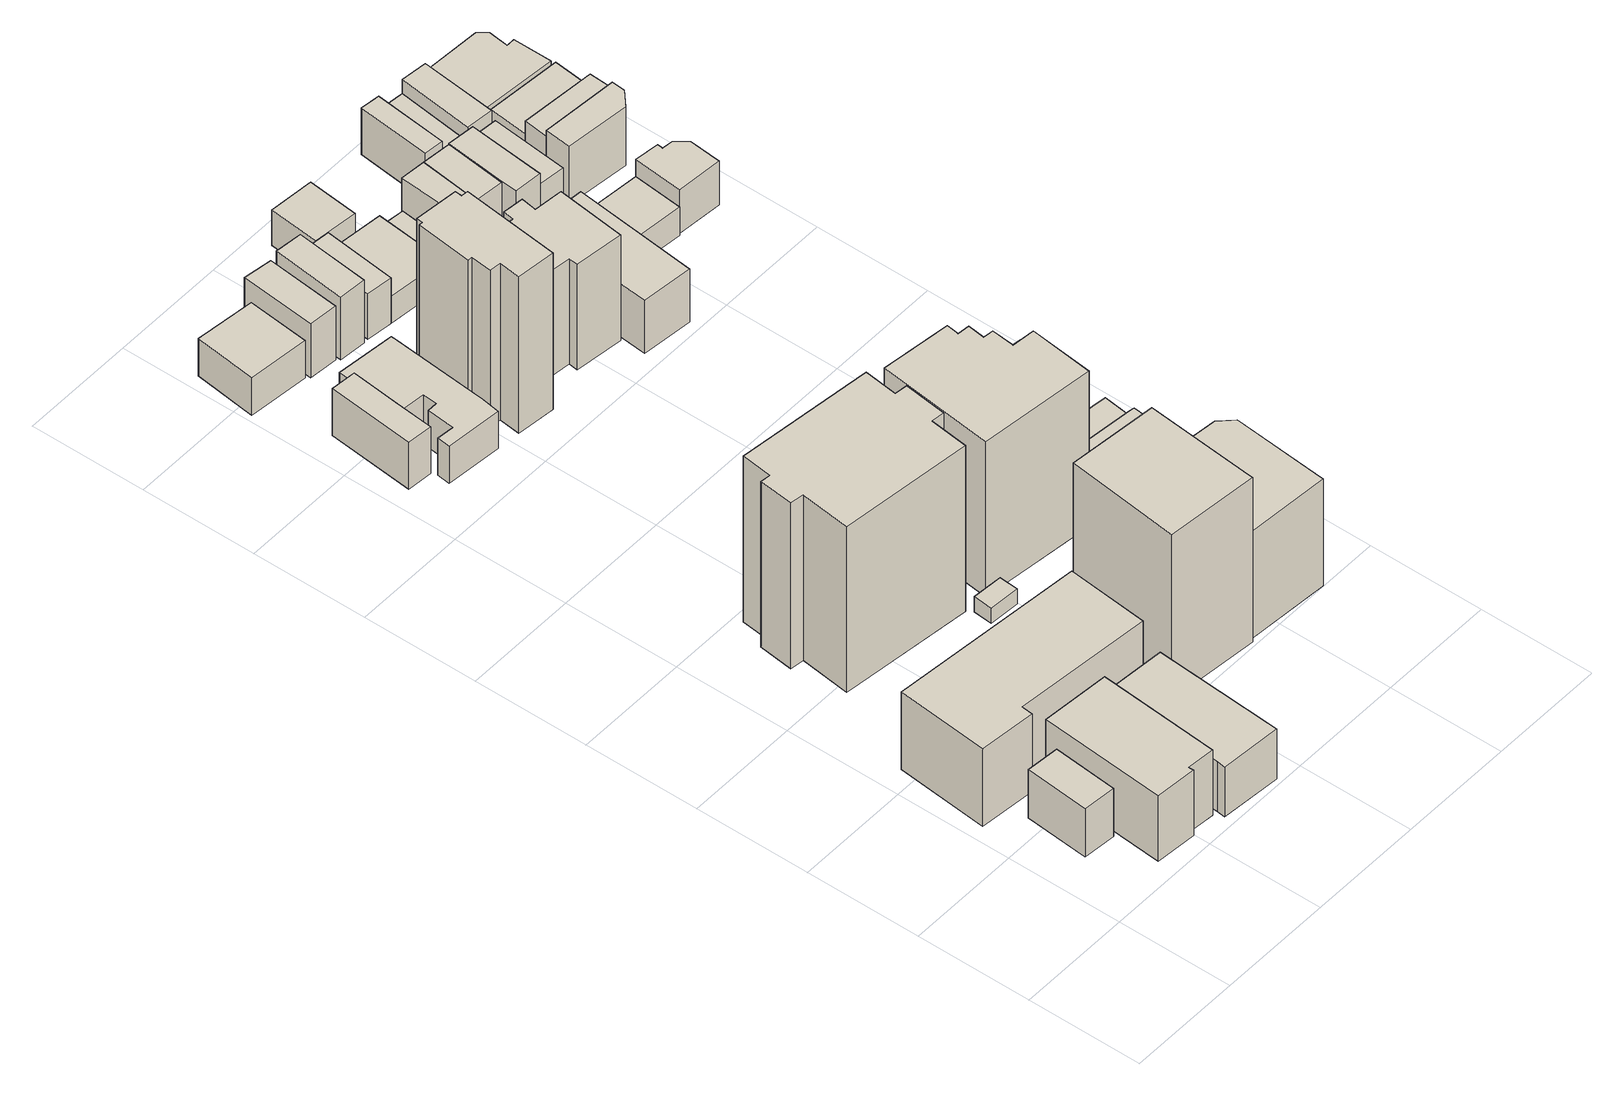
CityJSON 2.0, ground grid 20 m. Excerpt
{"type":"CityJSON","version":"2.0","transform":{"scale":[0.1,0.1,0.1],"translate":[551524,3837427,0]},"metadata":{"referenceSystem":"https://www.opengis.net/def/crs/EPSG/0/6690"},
"CityObjects":{
"building1":{"type":"Building","attributes":{"計測周辺長":33.75,"1/2500図郭":51,"区名":"東成区","町丁目名称":"深江北３丁目","街区番号":3,"class":"3002","usage":"411","measuredHeight":9.6,"storeysAboveGround":3,"BuildingDetailAttribute.buildingRoofEdgeArea":63.82,"BuildingDetailAttribute.buildingStructureType":"610","BuildingDetailAttribute.buildingStructureOrgType":"2","BuildingDetailAttribute.detailedUsage":"1110","BuildingDetailAttribute.specifiedBuildingCoverageRate":0.6,"BuildingDetailAttribute.surveyYear":2017,"BuildingRiverFloodingRiskAttribute.description":"11","BuildingRiverFloodingRiskAttribute.rank":"2","BuildingRiverFloodingRiskAttribute.depth":0.662,"BuildingRiverFloodingRiskAttribute.adminType":"2","BuildingRiverFloodingRiskAttribute.scale":"2","BuildingRiverFloodingRiskAttribute.duration":6.58,"BuildingIDAttribute.prefecture":"27","BuildingIDAttribute.city":"27115"},"geometry":[{"type":"Solid","lod":"1","boundaries":[[[[0,1,2,3]],[[2,4,5,3]],[[1,6,4,2]],[[0,7,6,1]],[[3,5,7,0]],[[4,6,7,5]]]]}]},
"building2":{"type":"Building","attributes":{"計測周辺長":67.52,"1/2500図郭":51,"区名":"東成区","町丁目名称":"深江北３丁目","街区番号":3,"class":"3002","usage":"415","measuredHeight":12.9,"storeysAboveGround":4,"BuildingDetailAttribute.buildingRoofEdgeArea":255.32,"BuildingDetailAttribute.buildingStructureType":"603","BuildingDetailAttribute.buildingStructureOrgType":"3","BuildingDetailAttribute.detailedUsage":"1160","BuildingDetailAttribute.specifiedBuildingCoverageRate":0.6,"BuildingDetailAttribute.surveyYear":2017,"BuildingRiverFloodingRiskAttribute.description":"11","BuildingRiverFloodingRiskAttribute.rank":"2","BuildingRiverFloodingRiskAttribute.depth":0.567,"BuildingRiverFloodingRiskAttribute.adminType":"2","BuildingRiverFloodingRiskAttribute.scale":"2","BuildingRiverFloodingRiskAttribute.duration":6.58,"BuildingIDAttribute.prefecture":"27","BuildingIDAttribute.city":"27115"},"geometry":[{"type":"Solid","lod":"1","boundaries":[[[[8,9,10,11,12,13]],[[12,14,15,13]],[[11,16,14,12]],[[10,17,16,11]],[[9,18,17,10]],[[8,19,18,9]],[[13,15,19,8]],[[14,16,17,18,19,15]]]]}]},
"building3":{"type":"Building","attributes":{"計測周辺長":99.87,"1/2500図郭":51,"区名":"東成区","町丁目名称":"深江北３丁目","街区番号":3,"class":"3002","usage":"401","measuredHeight":15.2,"storeysAboveGround":4,"BuildingDetailAttribute.buildingRoofEdgeArea":496.25,"BuildingDetailAttribute.buildingStructureType":"603","BuildingDetailAttribute.buildingStructureOrgType":"3","BuildingDetailAttribute.detailedUsage":"1310","BuildingDetailAttribute.specifiedBuildingCoverageRate":0.6,"BuildingDetailAttribute.surveyYear":2017,"BuildingRiverFloodingRiskAttribute.description":"11","BuildingRiverFloodingRiskAttribute.rank":"2","BuildingRiverFloodingRiskAttribute.depth":0.51,"BuildingRiverFloodingRiskAttribute.adminType":"2","BuildingRiverFloodingRiskAttribute.scale":"2","BuildingRiverFloodingRiskAttribute.duration":6.43,"BuildingIDAttribute.prefecture":"27","BuildingIDAttribute.city":"27115"},"geometry":[{"type":"Solid","lod":"1","boundaries":[[[[20,21,22,23,24,25]],[[24,26,27,25]],[[23,28,26,24]],[[22,29,28,23]],[[21,30,29,22]],[[20,31,30,21]],[[25,27,31,20]],[[26,28,29,30,31,27]]]]}]},
"building4":{"type":"Building","attributes":{"計測周辺長":65.75,"1/2500図郭":51,"区名":"東成区","町丁目名称":"深江北３丁目","街区番号":3,"class":"3002","usage":"415","measuredHeight":9.8,"storeysAboveGround":2,"BuildingDetailAttribute.buildingRoofEdgeArea":235.91,"BuildingDetailAttribute.buildingStructureType":"610","BuildingDetailAttribute.buildingStructureOrgType":"2","BuildingDetailAttribute.detailedUsage":"1160","BuildingDetailAttribute.specifiedBuildingCoverageRate":0.6,"BuildingDetailAttribute.surveyYear":2017,"BuildingRiverFloodingRiskAttribute.description":"11","BuildingRiverFloodingRiskAttribute.rank":"2","BuildingRiverFloodingRiskAttribute.depth":0.51,"BuildingRiverFloodingRiskAttribute.adminType":"2","BuildingRiverFloodingRiskAttribute.scale":"2","BuildingRiverFloodingRiskAttribute.duration":6.58,"BuildingIDAttribute.prefecture":"27","BuildingIDAttribute.city":"27115"},"geometry":[{"type":"Solid","lod":"1","boundaries":[[[[32,33,34,35,36,37,38,39]],[[38,40,41,39]],[[37,42,40,38]],[[36,43,42,37]],[[35,44,43,36]],[[34,45,44,35]],[[33,46,45,34]],[[32,47,46,33]],[[39,41,47,32]],[[40,42,43,44,45,46,47,41]]]]}]},
"building5":{"type":"Building","attributes":{"class":"3002","measuredHeight":32.7,"BuildingDetailAttribute.specifiedBuildingCoverageRate":0.8,"BuildingDetailAttribute.surveyYear":2017,"BuildingRiverFloodingRiskAttribute.description":"11","BuildingRiverFloodingRiskAttribute.rank":"2","BuildingRiverFloodingRiskAttribute.depth":0.592,"BuildingRiverFloodingRiskAttribute.adminType":"2","BuildingRiverFloodingRiskAttribute.scale":"2","BuildingRiverFloodingRiskAttribute.duration":4.3,"BuildingIDAttribute.prefecture":"27","BuildingIDAttribute.city":"27118"},"geometry":[{"type":"Solid","lod":"1","boundaries":[[[[48,49,50,51,52,53,54,55,56,57,58,59]],[[58,60,61,59]],[[57,62,60,58]],[[56,63,62,57]],[[55,64,63,56]],[[54,65,64,55]],[[53,66,65,54]],[[52,67,66,53]],[[51,68,67,52]],[[50,69,68,51]],[[49,70,69,50]],[[48,71,70,49]],[[59,61,71,48]],[[60,62,63,64,65,66,67,68,69,70,71,61]]]]}]},
"building6":{"type":"Building","attributes":{"計測周辺長":45.97,"1/2500図郭":51,"区名":"城東区","町丁目名称":"諏訪４丁目","街区番号":18,"class":"3001","usage":"411","measuredHeight":9.3,"storeysAboveGround":3,"BuildingDetailAttribute.buildingRoofEdgeArea":87.98,"BuildingDetailAttribute.buildingStructureType":"601","BuildingDetailAttribute.buildingStructureOrgType":"1","BuildingDetailAttribute.detailedUsage":"1110","BuildingDetailAttribute.specifiedBuildingCoverageRate":0.8,"BuildingDetailAttribute.surveyYear":2017,"BuildingRiverFloodingRiskAttribute.description":"11","BuildingRiverFloodingRiskAttribute.rank":"2","BuildingRiverFloodingRiskAttribute.depth":0.691,"BuildingRiverFloodingRiskAttribute.adminType":"2","BuildingRiverFloodingRiskAttribute.scale":"2","BuildingRiverFloodingRiskAttribute.duration":2.67,"BuildingIDAttribute.prefecture":"27","BuildingIDAttribute.city":"27118"},"geometry":[{"type":"Solid","lod":"1","boundaries":[[[[72,73,74,75,76]],[[75,77,78,76]],[[74,79,77,75]],[[73,80,79,74]],[[72,81,80,73]],[[76,78,81,72]],[[77,79,80,81,78]]]]}]},
"building7":{"type":"Building","attributes":{"class":"3003","BuildingDetailAttribute.specifiedBuildingCoverageRate":0.6,"BuildingDetailAttribute.surveyYear":2017,"BuildingRiverFloodingRiskAttribute.description":"11","BuildingRiverFloodingRiskAttribute.rank":"2","BuildingRiverFloodingRiskAttribute.depth":0.68,"BuildingRiverFloodingRiskAttribute.adminType":"2","BuildingRiverFloodingRiskAttribute.scale":"2","BuildingRiverFloodingRiskAttribute.duration":5.3,"BuildingIDAttribute.prefecture":"27","BuildingIDAttribute.city":"27115"},"geometry":[{"type":"Solid","lod":"1","boundaries":[[[[82,83,84,85]],[[84,86,87,85]],[[83,88,86,84]],[[82,89,88,83]],[[85,87,89,82]],[[86,88,89,87]]]]}]},
"building8":{"type":"Building","attributes":{"計測周辺長":72.17,"1/2500図郭":51,"区名":"城東区","町丁目名称":"諏訪４丁目","街区番号":18,"class":"3001","usage":"411","measuredHeight":7.2,"storeysAboveGround":2,"BuildingDetailAttribute.buildingRoofEdgeArea":187.73,"BuildingDetailAttribute.buildingStructureType":"601","BuildingDetailAttribute.buildingStructureOrgType":"1","BuildingDetailAttribute.detailedUsage":"1110","BuildingDetailAttribute.specifiedBuildingCoverageRate":0.8,"BuildingDetailAttribute.surveyYear":2017,"BuildingRiverFloodingRiskAttribute.description":"11","BuildingRiverFloodingRiskAttribute.rank":"2","BuildingRiverFloodingRiskAttribute.depth":0.661,"BuildingRiverFloodingRiskAttribute.adminType":"2","BuildingRiverFloodingRiskAttribute.scale":"2","BuildingRiverFloodingRiskAttribute.duration":2.67,"BuildingIDAttribute.prefecture":"27","BuildingIDAttribute.city":"27118"},"geometry":[{"type":"Solid","lod":"1","boundaries":[[[[90,91,92,93,94,95,96,97,98,99,100,101,102]],[[101,103,104,102]],[[100,105,103,101]],[[99,106,105,100]],[[98,107,106,99]],[[97,108,107,98]],[[96,109,108,97]],[[95,110,109,96]],[[94,111,110,95]],[[93,112,111,94]],[[92,113,112,93]],[[91,114,113,92]],[[90,115,114,91]],[[102,104,115,90]],[[103,105,106,107,108,109,110,111,112,113,114,115,104]]]]}]},
"building9":{"type":"Building","attributes":{"計測周辺長":42.58,"1/2500図郭":51,"区名":"城東区","町丁目名称":"諏訪４丁目","街区番号":19,"class":"3001","usage":"411","measuredHeight":7.4,"storeysAboveGround":2,"BuildingDetailAttribute.buildingRoofEdgeArea":113.25,"BuildingDetailAttribute.buildingStructureType":"601","BuildingDetailAttribute.buildingStructureOrgType":"1","BuildingDetailAttribute.detailedUsage":"1110","BuildingDetailAttribute.specifiedBuildingCoverageRate":0.8,"BuildingDetailAttribute.surveyYear":2017,"BuildingRiverFloodingRiskAttribute.description":"11","BuildingRiverFloodingRiskAttribute.rank":"2","BuildingRiverFloodingRiskAttribute.depth":0.775,"BuildingRiverFloodingRiskAttribute.adminType":"2","BuildingRiverFloodingRiskAttribute.scale":"2","BuildingRiverFloodingRiskAttribute.duration":6.13,"BuildingIDAttribute.prefecture":"27","BuildingIDAttribute.city":"27118"},"geometry":[{"type":"Solid","lod":"1","boundaries":[[[[116,117,118,119]],[[118,120,121,119]],[[117,122,120,118]],[[116,123,122,117]],[[119,121,123,116]],[[120,122,123,121]]]]}]},
"building10":{"type":"Building","attributes":{"計測周辺長":71.46,"1/2500図郭":51,"区名":"東成区","町丁目名称":"深江北３丁目","街区番号":3,"class":"3002","usage":"412","measuredHeight":32.4,"storeysAboveGround":9,"BuildingDetailAttribute.buildingRoofEdgeArea":314.5,"BuildingDetailAttribute.buildingStructureType":"603","BuildingDetailAttribute.buildingStructureOrgType":"3","BuildingDetailAttribute.detailedUsage":"1130","BuildingDetailAttribute.specifiedBuildingCoverageRate":0.6,"BuildingDetailAttribute.surveyYear":2017,"BuildingRiverFloodingRiskAttribute.description":"11","BuildingRiverFloodingRiskAttribute.rank":"2","BuildingRiverFloodingRiskAttribute.depth":0.653,"BuildingRiverFloodingRiskAttribute.adminType":"2","BuildingRiverFloodingRiskAttribute.scale":"2","BuildingRiverFloodingRiskAttribute.duration":4.7,"BuildingIDAttribute.prefecture":"27","BuildingIDAttribute.city":"27115"},"geometry":[{"type":"Solid","lod":"1","boundaries":[[[[124,125,126,127,128]],[[127,129,130,128]],[[126,131,129,127]],[[125,132,131,126]],[[124,133,132,125]],[[128,130,133,124]],[[129,131,132,133,130]]]]}]},
"building11":{"type":"Building","attributes":{"計測周辺長":36.01,"1/2500図郭":51,"区名":"城東区","町丁目名称":"諏訪４丁目","街区番号":19,"class":"3002","usage":"411","measuredHeight":10.6,"storeysAboveGround":3,"BuildingDetailAttribute.buildingRoofEdgeArea":65.31,"BuildingDetailAttribute.buildingStructureType":"610","BuildingDetailAttribute.buildingStructureOrgType":"2","BuildingDetailAttribute.detailedUsage":"1110","BuildingDetailAttribute.specifiedBuildingCoverageRate":0.8,"BuildingDetailAttribute.surveyYear":2017,"BuildingRiverFloodingRiskAttribute.description":"11","BuildingRiverFloodingRiskAttribute.rank":"2","BuildingRiverFloodingRiskAttribute.depth":0.764,"BuildingRiverFloodingRiskAttribute.adminType":"2","BuildingRiverFloodingRiskAttribute.scale":"2","BuildingRiverFloodingRiskAttribute.duration":6.13,"BuildingIDAttribute.prefecture":"27","BuildingIDAttribute.city":"27118"},"geometry":[{"type":"Solid","lod":"1","boundaries":[[[[134,135,136,137]],[[136,138,139,137]],[[135,140,138,136]],[[134,141,140,135]],[[137,139,141,134]],[[138,140,141,139]]]]}]},
"building12":{"type":"Building","attributes":{"class":"3002","measuredHeight":30.8,"BuildingDetailAttribute.specifiedBuildingCoverageRate":0.8,"BuildingDetailAttribute.surveyYear":2017,"BuildingRiverFloodingRiskAttribute.description":"11","BuildingRiverFloodingRiskAttribute.rank":"1","BuildingRiverFloodingRiskAttribute.depth":0.371,"BuildingRiverFloodingRiskAttribute.adminType":"2","BuildingRiverFloodingRiskAttribute.scale":"2","BuildingRiverFloodingRiskAttribute.duration":0,"BuildingIDAttribute.prefecture":"27","BuildingIDAttribute.city":"27118"},"geometry":[{"type":"Solid","lod":"1","boundaries":[[[[142,143,144,145,146,147,148,149,150,151,152,153]],[[152,154,155,153]],[[151,156,154,152]],[[150,157,156,151]],[[149,158,157,150]],[[148,159,158,149]],[[147,160,159,148]],[[146,161,160,147]],[[145,162,161,146]],[[144,163,162,145]],[[143,164,163,144]],[[142,165,164,143]],[[153,155,165,142]],[[154,156,157,158,159,160,161,162,163,164,165,155]]]]}]},
"building13":{"type":"Building","attributes":{"class":"3002","measuredHeight":30.6,"BuildingDetailAttribute.specifiedBuildingCoverageRate":0.8,"BuildingDetailAttribute.surveyYear":2017,"BuildingRiverFloodingRiskAttribute.description":"11","BuildingRiverFloodingRiskAttribute.rank":"2","BuildingRiverFloodingRiskAttribute.depth":0.741,"BuildingRiverFloodingRiskAttribute.adminType":"2","BuildingRiverFloodingRiskAttribute.scale":"2","BuildingRiverFloodingRiskAttribute.duration":5.3,"BuildingIDAttribute.prefecture":"27","BuildingIDAttribute.city":"27118"},"geometry":[{"type":"Solid","lod":"1","boundaries":[[[[166,167,168,169,170,171,172,173,174,175]],[[174,176,177,175]],[[173,178,176,174]],[[172,179,178,173]],[[171,180,179,172]],[[170,181,180,171]],[[169,182,181,170]],[[168,183,182,169]],[[167,184,183,168]],[[166,185,184,167]],[[175,177,185,166]],[[176,178,179,180,181,182,183,184,185,177]]]]}]},
"building14":{"type":"Building","attributes":{"計測周辺長":35.23,"1/2500図郭":51,"区名":"城東区","町丁目名称":"諏訪４丁目","街区番号":19,"class":"3002","usage":"411","measuredHeight":12.4,"storeysAboveGround":4,"BuildingDetailAttribute.buildingRoofEdgeArea":61.31,"BuildingDetailAttribute.buildingStructureType":"610","BuildingDetailAttribute.buildingStructureOrgType":"2","BuildingDetailAttribute.detailedUsage":"1110","BuildingDetailAttribute.specifiedBuildingCoverageRate":0.8,"BuildingDetailAttribute.surveyYear":2017,"BuildingRiverFloodingRiskAttribute.description":"11","BuildingRiverFloodingRiskAttribute.rank":"2","BuildingRiverFloodingRiskAttribute.depth":0.805,"BuildingRiverFloodingRiskAttribute.adminType":"2","BuildingRiverFloodingRiskAttribute.scale":"2","BuildingRiverFloodingRiskAttribute.duration":6.13,"BuildingIDAttribute.prefecture":"27","BuildingIDAttribute.city":"27118"},"geometry":[{"type":"Solid","lod":"1","boundaries":[[[[186,187,188,189]],[[188,190,191,189]],[[187,192,190,188]],[[186,193,192,187]],[[189,191,193,186]],[[190,192,193,191]]]]}]},
"building15":{"type":"Building","attributes":{"計測周辺長":66.52,"1/2500図郭":51,"区名":"東成区","町丁目名称":"深江北３丁目","街区番号":3,"class":"3002","usage":"414","measuredHeight":21.1,"storeysAboveGround":7,"BuildingDetailAttribute.buildingRoofEdgeArea":280.03,"BuildingDetailAttribute.buildingStructureType":"603","BuildingDetailAttribute.buildingStructureOrgType":"3","BuildingDetailAttribute.detailedUsage":"1140","BuildingDetailAttribute.specifiedBuildingCoverageRate":0.6,"BuildingDetailAttribute.surveyYear":2017,"BuildingRiverFloodingRiskAttribute.description":"11","BuildingRiverFloodingRiskAttribute.rank":"2","BuildingRiverFloodingRiskAttribute.depth":0.524,"BuildingRiverFloodingRiskAttribute.adminType":"2","BuildingRiverFloodingRiskAttribute.scale":"2","BuildingRiverFloodingRiskAttribute.duration":4.7,"BuildingIDAttribute.prefecture":"27","BuildingIDAttribute.city":"27115"},"geometry":[{"type":"Solid","lod":"1","boundaries":[[[[194,195,196,197,198]],[[197,199,200,198]],[[196,201,199,197]],[[195,202,201,196]],[[194,203,202,195]],[[198,200,203,194]],[[199,201,202,203,200]]]]}]},
"building16":{"type":"Building","attributes":{"計測周辺長":34.62,"1/2500図郭":51,"区名":"城東区","町丁目名称":"諏訪４丁目","街区番号":19,"class":"3001","usage":"411","measuredHeight":9.1,"storeysAboveGround":3,"BuildingDetailAttribute.buildingRoofEdgeArea":59.67,"BuildingDetailAttribute.buildingStructureType":"601","BuildingDetailAttribute.buildingStructureOrgType":"1","BuildingDetailAttribute.detailedUsage":"1110","BuildingDetailAttribute.specifiedBuildingCoverageRate":0.8,"BuildingDetailAttribute.surveyYear":2017,"BuildingRiverFloodingRiskAttribute.description":"11","BuildingRiverFloodingRiskAttribute.rank":"2","BuildingRiverFloodingRiskAttribute.depth":0.764,"BuildingRiverFloodingRiskAttribute.adminType":"2","BuildingRiverFloodingRiskAttribute.scale":"2","BuildingRiverFloodingRiskAttribute.duration":6.13,"BuildingIDAttribute.prefecture":"27","BuildingIDAttribute.city":"27118"},"geometry":[{"type":"Solid","lod":"1","boundaries":[[[[204,205,206,207]],[[206,208,209,207]],[[205,210,208,206]],[[204,211,210,205]],[[207,209,211,204]],[[208,210,211,209]]]]}]},
"building17":{"type":"Building","attributes":{"計測周辺長":59.69,"1/2500図郭":51,"区名":"城東区","町丁目名称":"諏訪４丁目","街区番号":18,"class":"3002","usage":"412","measuredHeight":20.8,"storeysAboveGround":7,"BuildingDetailAttribute.buildingRoofEdgeArea":188.94,"BuildingDetailAttribute.buildingStructureType":"603","BuildingDetailAttribute.buildingStructureOrgType":"3","BuildingDetailAttribute.detailedUsage":"1130","BuildingDetailAttribute.specifiedBuildingCoverageRate":0.8,"BuildingDetailAttribute.surveyYear":2017,"BuildingRiverFloodingRiskAttribute.description":"11","BuildingRiverFloodingRiskAttribute.rank":"1","BuildingRiverFloodingRiskAttribute.depth":0.271,"BuildingRiverFloodingRiskAttribute.adminType":"2","BuildingRiverFloodingRiskAttribute.scale":"2","BuildingRiverFloodingRiskAttribute.duration":0,"BuildingIDAttribute.prefecture":"27","BuildingIDAttribute.city":"27118"},"geometry":[{"type":"Solid","lod":"1","boundaries":[[[[212,213,214,215,216,217,218,219,220,221,222]],[[221,223,224,222]],[[220,225,223,221]],[[219,226,225,220]],[[218,227,226,219]],[[217,228,227,218]],[[216,229,228,217]],[[215,230,229,216]],[[214,231,230,215]],[[213,232,231,214]],[[212,233,232,213]],[[222,224,233,212]],[[223,225,226,227,228,229,230,231,232,233,224]]]]}]},
"building18":{"type":"Building","attributes":{"計測周辺長":35.44,"1/2500図郭":51,"区名":"城東区","町丁目名称":"諏訪４丁目","街区番号":19,"class":"3001","usage":"411","measuredHeight":5.3,"storeysAboveGround":1,"BuildingDetailAttribute.buildingRoofEdgeArea":64.67,"BuildingDetailAttribute.buildingStructureType":"601","BuildingDetailAttribute.buildingStructureOrgType":"1","BuildingDetailAttribute.detailedUsage":"1120","BuildingDetailAttribute.specifiedBuildingCoverageRate":0.8,"BuildingDetailAttribute.surveyYear":2017,"BuildingRiverFloodingRiskAttribute.description":"11","BuildingRiverFloodingRiskAttribute.rank":"2","BuildingRiverFloodingRiskAttribute.depth":0.754,"BuildingRiverFloodingRiskAttribute.adminType":"2","BuildingRiverFloodingRiskAttribute.scale":"2","BuildingRiverFloodingRiskAttribute.duration":6.13,"BuildingIDAttribute.prefecture":"27","BuildingIDAttribute.city":"27118"},"geometry":[{"type":"Solid","lod":"1","boundaries":[[[[206,234,235,207]],[[235,236,237,207]],[[234,238,236,235]],[[206,239,238,234]],[[207,237,239,206]],[[236,238,239,237]]]]}]},
"building19":{"type":"Building","attributes":{"class":"3001","measuredHeight":7.3,"BuildingDetailAttribute.specifiedBuildingCoverageRate":0.6,"BuildingDetailAttribute.surveyYear":2017,"BuildingRiverFloodingRiskAttribute.description":"11","BuildingRiverFloodingRiskAttribute.rank":"1","BuildingRiverFloodingRiskAttribute.depth":0.014,"BuildingRiverFloodingRiskAttribute.adminType":"2","BuildingRiverFloodingRiskAttribute.scale":"2","BuildingRiverFloodingRiskAttribute.duration":5.3,"BuildingIDAttribute.prefecture":"27","BuildingIDAttribute.city":"27115"},"geometry":[{"type":"Solid","lod":"1","boundaries":[[[[240,241,242,243,244,245,246,247]],[[246,248,249,247]],[[245,250,248,246]],[[244,251,250,245]],[[243,252,251,244]],[[242,253,252,243]],[[241,254,253,242]],[[240,255,254,241]],[[247,249,255,240]],[[248,250,251,252,253,254,255,249]]]]}]},
"building20":{"type":"Building","attributes":{"計測周辺長":33.08,"1/2500図郭":51,"区名":"城東区","町丁目名称":"諏訪４丁目","街区番号":19,"class":"3001","usage":"411","measuredHeight":7,"storeysAboveGround":2,"BuildingDetailAttribute.buildingRoofEdgeArea":68.09,"BuildingDetailAttribute.buildingStructureType":"601","BuildingDetailAttribute.buildingStructureOrgType":"1","BuildingDetailAttribute.detailedUsage":"1110","BuildingDetailAttribute.specifiedBuildingCoverageRate":0.8,"BuildingDetailAttribute.surveyYear":2017,"BuildingRiverFloodingRiskAttribute.description":"11","BuildingRiverFloodingRiskAttribute.rank":"2","BuildingRiverFloodingRiskAttribute.depth":0.517,"BuildingRiverFloodingRiskAttribute.adminType":"2","BuildingRiverFloodingRiskAttribute.scale":"2","BuildingRiverFloodingRiskAttribute.duration":6.13,"BuildingIDAttribute.prefecture":"27","BuildingIDAttribute.city":"27118"},"geometry":[{"type":"Solid","lod":"1","boundaries":[[[[256,257,258,259]],[[258,260,261,259]],[[257,262,260,258]],[[256,263,262,257]],[[259,261,263,256]],[[260,262,263,261]]]]}]},
"building21":{"type":"Building","attributes":{"計測周辺長":56.45,"1/2500図郭":51,"区名":"東成区","町丁目名称":"深江北３丁目","街区番号":2,"class":"3001","usage":"422","measuredHeight":9.9,"storeysAboveGround":1,"BuildingDetailAttribute.buildingRoofEdgeArea":181.75,"BuildingDetailAttribute.buildingStructureType":"601","BuildingDetailAttribute.buildingStructureOrgType":"1","BuildingDetailAttribute.detailedUsage":"1409","BuildingDetailAttribute.specifiedBuildingCoverageRate":0.8,"BuildingDetailAttribute.surveyYear":2017,"BuildingRiverFloodingRiskAttribute.description":"11","BuildingRiverFloodingRiskAttribute.rank":"1","BuildingRiverFloodingRiskAttribute.depth":0.115,"BuildingRiverFloodingRiskAttribute.adminType":"2","BuildingRiverFloodingRiskAttribute.scale":"2","BuildingRiverFloodingRiskAttribute.duration":2.08,"BuildingIDAttribute.prefecture":"27","BuildingIDAttribute.city":"27118"},"geometry":[{"type":"Solid","lod":"1","boundaries":[[[[264,265,266,267,268,269]],[[268,270,271,269]],[[267,272,270,268]],[[266,273,272,267]],[[265,274,273,266]],[[264,275,274,265]],[[269,271,275,264]],[[270,272,273,274,275,271]]]]}]},
"building22":{"type":"Building","attributes":{"class":"3001","measuredHeight":6,"BuildingDetailAttribute.specifiedBuildingCoverageRate":0.8,"BuildingDetailAttribute.surveyYear":2017,"BuildingRiverFloodingRiskAttribute.description":"11","BuildingRiverFloodingRiskAttribute.rank":"1","BuildingRiverFloodingRiskAttribute.depth":0.214,"BuildingRiverFloodingRiskAttribute.adminType":"2","BuildingRiverFloodingRiskAttribute.scale":"2","BuildingRiverFloodingRiskAttribute.duration":5.3,"BuildingIDAttribute.prefecture":"27","BuildingIDAttribute.city":"27118"},"geometry":[{"type":"Solid","lod":"1","boundaries":[[[[276,277,278,279]],[[278,280,281,279]],[[277,282,280,278]],[[276,283,282,277]],[[279,281,283,276]],[[280,282,283,281]]]]}]},
"building23":{"type":"Building","attributes":{"計測周辺長":53.09,"1/2500図郭":51,"区名":"城東区","町丁目名称":"諏訪４丁目","街区番号":19,"class":"3003","usage":"413","measuredHeight":3,"storeysAboveGround":3,"BuildingDetailAttribute.buildingRoofEdgeArea":152.93,"BuildingDetailAttribute.buildingStructureType":"610","BuildingDetailAttribute.buildingStructureOrgType":"2","BuildingDetailAttribute.detailedUsage":"1150","BuildingDetailAttribute.specifiedBuildingCoverageRate":0.8,"BuildingDetailAttribute.surveyYear":2017,"BuildingRiverFloodingRiskAttribute.description":"11","BuildingRiverFloodingRiskAttribute.rank":"2","BuildingRiverFloodingRiskAttribute.depth":0.715,"BuildingRiverFloodingRiskAttribute.adminType":"2","BuildingRiverFloodingRiskAttribute.scale":"2","BuildingRiverFloodingRiskAttribute.duration":3.48,"BuildingIDAttribute.prefecture":"27","BuildingIDAttribute.city":"27118"},"geometry":[{"type":"Solid","lod":"1","boundaries":[[[[284,285,286,287]],[[286,288,289,287]],[[285,290,288,286]],[[284,291,290,285]],[[287,289,291,284]],[[288,290,291,289]]]]}]},
"building24":{"type":"Building","attributes":{"計測周辺長":62.9,"1/2500図郭":51,"区名":"城東区","町丁目名称":"諏訪４丁目","街区番号":18,"class":"3002","usage":"401","measuredHeight":10.5,"storeysAboveGround":4,"BuildingDetailAttribute.buildingRoofEdgeArea":197.94,"BuildingDetailAttribute.buildingStructureType":"610","BuildingDetailAttribute.buildingStructureOrgType":"2","BuildingDetailAttribute.detailedUsage":"1310","BuildingDetailAttribute.specifiedBuildingCoverageRate":0.8,"BuildingDetailAttribute.surveyYear":2017,"BuildingRiverFloodingRiskAttribute.description":"11","BuildingRiverFloodingRiskAttribute.rank":"1","BuildingRiverFloodingRiskAttribute.depth":0.02,"BuildingRiverFloodingRiskAttribute.adminType":"2","BuildingRiverFloodingRiskAttribute.scale":"2","BuildingRiverFloodingRiskAttribute.duration":0,"BuildingIDAttribute.prefecture":"27","BuildingIDAttribute.city":"27118"},"geometry":[{"type":"Solid","lod":"1","boundaries":[[[[292,293,294,295,296,297,298,299,300]],[[299,301,302,300]],[[298,303,301,299]],[[297,304,303,298]],[[296,305,304,297]],[[295,306,305,296]],[[294,307,306,295]],[[293,308,307,294]],[[292,309,308,293]],[[300,302,309,292]],[[301,303,304,305,306,307,308,309,302]]]]}]},
"building25":{"type":"Building","attributes":{"計測周辺長":53.09,"1/2500図郭":51,"区名":"城東区","町丁目名称":"諏訪４丁目","街区番号":19,"class":"3001","usage":"413","measuredHeight":9.3,"storeysAboveGround":3,"BuildingDetailAttribute.buildingRoofEdgeArea":152.93,"BuildingDetailAttribute.buildingStructureType":"610","BuildingDetailAttribute.buildingStructureOrgType":"2","BuildingDetailAttribute.detailedUsage":"1150","BuildingDetailAttribute.specifiedBuildingCoverageRate":0.8,"BuildingDetailAttribute.surveyYear":2017,"BuildingRiverFloodingRiskAttribute.description":"11","BuildingRiverFloodingRiskAttribute.rank":"2","BuildingRiverFloodingRiskAttribute.depth":0.715,"BuildingRiverFloodingRiskAttribute.adminType":"2","BuildingRiverFloodingRiskAttribute.scale":"2","BuildingRiverFloodingRiskAttribute.duration":3.48,"BuildingIDAttribute.prefecture":"27","BuildingIDAttribute.city":"27118"},"geometry":[{"type":"Solid","lod":"1","boundaries":[[[[310,311,312,313]],[[312,314,315,313]],[[311,316,314,312]],[[310,317,316,311]],[[313,315,317,310]],[[314,316,317,315]]]]}]},
"building26":{"type":"Building","attributes":{"計測周辺長":53.09,"1/2500図郭":51,"区名":"城東区","町丁目名称":"諏訪４丁目","街区番号":19,"class":"3001","usage":"413","measuredHeight":9.3,"storeysAboveGround":3,"BuildingDetailAttribute.buildingRoofEdgeArea":152.93,"BuildingDetailAttribute.buildingStructureType":"610","BuildingDetailAttribute.buildingStructureOrgType":"2","BuildingDetailAttribute.detailedUsage":"1150","BuildingDetailAttribute.specifiedBuildingCoverageRate":0.8,"BuildingDetailAttribute.surveyYear":2017,"BuildingRiverFloodingRiskAttribute.description":"11","BuildingRiverFloodingRiskAttribute.rank":"2","BuildingRiverFloodingRiskAttribute.depth":0.715,"BuildingRiverFloodingRiskAttribute.adminType":"2","BuildingRiverFloodingRiskAttribute.scale":"2","BuildingRiverFloodingRiskAttribute.duration":3.48,"BuildingIDAttribute.prefecture":"27","BuildingIDAttribute.city":"27118"},"geometry":[{"type":"Solid","lod":"1","boundaries":[[[[318,319,320,321]],[[320,314,322,321]],[[319,315,314,320]],[[318,323,315,319]],[[321,322,323,318]],[[314,315,323,322]]]]}]},
"building27":{"type":"Building","attributes":{"計測周辺長":35.32,"1/2500図郭":51,"区名":"城東区","町丁目名称":"諏訪４丁目","街区番号":19,"class":"3001","usage":"411","measuredHeight":9.4,"storeysAboveGround":3,"BuildingDetailAttribute.buildingRoofEdgeArea":57.47,"BuildingDetailAttribute.buildingStructureType":"610","BuildingDetailAttribute.buildingStructureOrgType":"2","BuildingDetailAttribute.detailedUsage":"1110","BuildingDetailAttribute.specifiedBuildingCoverageRate":0.8,"BuildingDetailAttribute.surveyYear":2017,"BuildingRiverFloodingRiskAttribute.description":"11","BuildingRiverFloodingRiskAttribute.rank":"2","BuildingRiverFloodingRiskAttribute.depth":0.565,"BuildingRiverFloodingRiskAttribute.adminType":"2","BuildingRiverFloodingRiskAttribute.scale":"2","BuildingRiverFloodingRiskAttribute.duration":4.78,"BuildingIDAttribute.prefecture":"27","BuildingIDAttribute.city":"27118"},"geometry":[{"type":"Solid","lod":"1","boundaries":[[[[324,325,318,321,326]],[[321,327,328,326]],[[318,329,327,321]],[[325,330,329,318]],[[324,331,330,325]],[[326,328,331,324]],[[327,329,330,331,328]]]]}]},
"building28":{"type":"Building","attributes":{"計測周辺長":35.25,"1/2500図郭":51,"区名":"城東区","町丁目名称":"諏訪４丁目","街区番号":19,"class":"3001","usage":"411","measuredHeight":9.3,"storeysAboveGround":2,"BuildingDetailAttribute.buildingRoofEdgeArea":58.25,"BuildingDetailAttribute.buildingStructureType":"601","BuildingDetailAttribute.buildingStructureOrgType":"1","BuildingDetailAttribute.detailedUsage":"1110","BuildingDetailAttribute.specifiedBuildingCoverageRate":0.8,"BuildingDetailAttribute.surveyYear":2017,"BuildingRiverFloodingRiskAttribute.description":"11","BuildingRiverFloodingRiskAttribute.rank":"2","BuildingRiverFloodingRiskAttribute.depth":0.558,"BuildingRiverFloodingRiskAttribute.adminType":"2","BuildingRiverFloodingRiskAttribute.scale":"2","BuildingRiverFloodingRiskAttribute.duration":3.48,"BuildingIDAttribute.prefecture":"27","BuildingIDAttribute.city":"27118"},"geometry":[{"type":"Solid","lod":"1","boundaries":[[[[332,333,334,335]],[[334,336,337,335]],[[333,338,336,334]],[[332,339,338,333]],[[335,337,339,332]],[[336,338,339,337]]]]}]},
"building29":{"type":"Building","attributes":{"計測周辺長":30.31,"1/2500図郭":51,"区名":"城東区","町丁目名称":"諏訪４丁目","街区番号":18,"class":"3001","usage":"411","measuredHeight":5.6,"storeysAboveGround":1,"BuildingDetailAttribute.buildingRoofEdgeArea":55.77,"BuildingDetailAttribute.buildingStructureType":"601","BuildingDetailAttribute.buildingStructureOrgType":"1","BuildingDetailAttribute.detailedUsage":"1120","BuildingDetailAttribute.specifiedBuildingCoverageRate":0.8,"BuildingDetailAttribute.surveyYear":2017,"BuildingRiverFloodingRiskAttribute.description":"11","BuildingRiverFloodingRiskAttribute.rank":"1","BuildingRiverFloodingRiskAttribute.depth":0.49,"BuildingRiverFloodingRiskAttribute.adminType":"2","BuildingRiverFloodingRiskAttribute.scale":"2","BuildingRiverFloodingRiskAttribute.duration":4.78,"BuildingIDAttribute.prefecture":"27","BuildingIDAttribute.city":"27118"},"geometry":[{"type":"Solid","lod":"1","boundaries":[[[[340,341,342,343]],[[342,344,345,343]],[[341,346,344,342]],[[340,347,346,341]],[[343,345,347,340]],[[344,346,347,345]]]]}]},
"building30":{"type":"Building","attributes":{"計測周辺長":35.8,"1/2500図郭":51,"区名":"城東区","町丁目名称":"諏訪４丁目","街区番号":19,"class":"3001","usage":"411","measuredHeight":7.3,"storeysAboveGround":2,"BuildingDetailAttribute.buildingRoofEdgeArea":60.8,"BuildingDetailAttribute.buildingStructureType":"601","BuildingDetailAttribute.buildingStructureOrgType":"1","BuildingDetailAttribute.detailedUsage":"1110","BuildingDetailAttribute.specifiedBuildingCoverageRate":0.8,"BuildingDetailAttribute.surveyYear":2017,"BuildingRiverFloodingRiskAttribute.description":"11","BuildingRiverFloodingRiskAttribute.rank":"2","BuildingRiverFloodingRiskAttribute.depth":0.505,"BuildingRiverFloodingRiskAttribute.adminType":"2","BuildingRiverFloodingRiskAttribute.scale":"2","BuildingRiverFloodingRiskAttribute.duration":4.78,"BuildingIDAttribute.prefecture":"27","BuildingIDAttribute.city":"27118"},"geometry":[{"type":"Solid","lod":"1","boundaries":[[[[348,349,350,351]],[[350,352,353,351]],[[349,354,352,350]],[[348,355,354,349]],[[351,353,355,348]],[[352,354,355,353]]]]}]},
"building31":{"type":"Building","attributes":{"計測周辺長":34.67,"1/2500図郭":51,"区名":"城東区","町丁目名称":"諏訪４丁目","街区番号":19,"class":"3001","usage":"411","measuredHeight":5.9,"storeysAboveGround":2,"BuildingDetailAttribute.buildingRoofEdgeArea":54.6,"BuildingDetailAttribute.buildingStructureType":"601","BuildingDetailAttribute.buildingStructureOrgType":"1","BuildingDetailAttribute.detailedUsage":"1110","BuildingDetailAttribute.specifiedBuildingCoverageRate":0.8,"BuildingDetailAttribute.surveyYear":2017,"BuildingRiverFloodingRiskAttribute.description":"11","BuildingRiverFloodingRiskAttribute.rank":"2","BuildingRiverFloodingRiskAttribute.depth":0.527,"BuildingRiverFloodingRiskAttribute.adminType":"2","BuildingRiverFloodingRiskAttribute.scale":"2","BuildingRiverFloodingRiskAttribute.duration":3.48,"BuildingIDAttribute.prefecture":"27","BuildingIDAttribute.city":"27118"},"geometry":[{"type":"Solid","lod":"1","boundaries":[[[[356,357,358,359]],[[358,360,361,359]],[[357,362,360,358]],[[356,363,362,357]],[[359,361,363,356]],[[360,362,363,361]]]]}]},
"building32":{"type":"Building","attributes":{"計測周辺長":36.37,"1/2500図郭":51,"区名":"城東区","町丁目名称":"諏訪４丁目","街区番号":19,"class":"3001","usage":"411","measuredHeight":8.7,"storeysAboveGround":3,"BuildingDetailAttribute.buildingRoofEdgeArea":66.14,"BuildingDetailAttribute.buildingStructureType":"601","BuildingDetailAttribute.buildingStructureOrgType":"1","BuildingDetailAttribute.detailedUsage":"1110","BuildingDetailAttribute.specifiedBuildingCoverageRate":0.8,"BuildingDetailAttribute.surveyYear":2017,"BuildingRiverFloodingRiskAttribute.description":"11","BuildingRiverFloodingRiskAttribute.rank":"1","BuildingRiverFloodingRiskAttribute.depth":0.458,"BuildingRiverFloodingRiskAttribute.adminType":"2","BuildingRiverFloodingRiskAttribute.scale":"2","BuildingRiverFloodingRiskAttribute.duration":3.48,"BuildingIDAttribute.prefecture":"27","BuildingIDAttribute.city":"27118"},"geometry":[{"type":"Solid","lod":"1","boundaries":[[[[364,365,366,367]],[[366,368,369,367]],[[365,370,368,366]],[[364,371,370,365]],[[367,369,371,364]],[[368,370,371,369]]]]}]},
"building33":{"type":"Building","attributes":{"計測周辺長":32.04,"1/2500図郭":51,"区名":"城東区","町丁目名称":"諏訪４丁目","街区番号":18,"class":"3001","usage":"413","measuredHeight":8.6,"storeysAboveGround":2,"BuildingDetailAttribute.buildingRoofEdgeArea":62.53,"BuildingDetailAttribute.buildingStructureType":"610","BuildingDetailAttribute.buildingStructureOrgType":"2","BuildingDetailAttribute.detailedUsage":"1150","BuildingDetailAttribute.specifiedBuildingCoverageRate":0.8,"BuildingDetailAttribute.surveyYear":2017,"BuildingRiverFloodingRiskAttribute.description":"11","BuildingRiverFloodingRiskAttribute.rank":"1","BuildingRiverFloodingRiskAttribute.depth":0.091,"BuildingRiverFloodingRiskAttribute.adminType":"2","BuildingRiverFloodingRiskAttribute.scale":"2","BuildingRiverFloodingRiskAttribute.duration":122.85,"BuildingIDAttribute.prefecture":"27","BuildingIDAttribute.city":"27118"},"geometry":[{"type":"Solid","lod":"1","boundaries":[[[[372,373,374,375,376,377,378]],[[377,379,380,378]],[[376,381,379,377]],[[375,382,381,376]],[[374,383,382,375]],[[373,384,383,374]],[[372,385,384,373]],[[378,380,385,372]],[[379,381,382,383,384,385,380]]]]}]},
"building34":{"type":"Building","attributes":{"計測周辺長":34.53,"1/2500図郭":51,"区名":"城東区","町丁目名称":"諏訪４丁目","街区番号":19,"class":"3001","usage":"411","measuredHeight":11.6,"storeysAboveGround":3,"BuildingDetailAttribute.buildingRoofEdgeArea":59.13,"BuildingDetailAttribute.buildingStructureType":"610","BuildingDetailAttribute.buildingStructureOrgType":"2","BuildingDetailAttribute.detailedUsage":"1120","BuildingDetailAttribute.specifiedBuildingCoverageRate":0.8,"BuildingDetailAttribute.surveyYear":2017,"BuildingRiverFloodingRiskAttribute.description":"11","BuildingRiverFloodingRiskAttribute.rank":"1","BuildingRiverFloodingRiskAttribute.depth":0.384,"BuildingRiverFloodingRiskAttribute.adminType":"2","BuildingRiverFloodingRiskAttribute.scale":"2","BuildingRiverFloodingRiskAttribute.duration":4.78,"BuildingIDAttribute.prefecture":"27","BuildingIDAttribute.city":"27118"},"geometry":[{"type":"Solid","lod":"1","boundaries":[[[[386,387,388,389,390]],[[389,391,392,390]],[[388,393,391,389]],[[387,394,393,388]],[[386,395,394,387]],[[390,392,395,386]],[[391,393,394,395,392]]]]}]},
"building35":{"type":"Building","attributes":{"計測周辺長":33.8,"1/2500図郭":51,"区名":"城東区","町丁目名称":"諏訪４丁目","街区番号":19,"class":"3001","usage":"411","measuredHeight":10.3,"storeysAboveGround":2,"BuildingDetailAttribute.buildingRoofEdgeArea":48.93,"BuildingDetailAttribute.buildingStructureType":"601","BuildingDetailAttribute.buildingStructureOrgType":"1","BuildingDetailAttribute.detailedUsage":"1120","BuildingDetailAttribute.specifiedBuildingCoverageRate":0.8,"BuildingDetailAttribute.surveyYear":2017,"BuildingRiverFloodingRiskAttribute.description":"11","BuildingRiverFloodingRiskAttribute.rank":"1","BuildingRiverFloodingRiskAttribute.depth":0.355,"BuildingRiverFloodingRiskAttribute.adminType":"2","BuildingRiverFloodingRiskAttribute.scale":"2","BuildingRiverFloodingRiskAttribute.duration":4.78,"BuildingIDAttribute.prefecture":"27","BuildingIDAttribute.city":"27118"},"geometry":[{"type":"Solid","lod":"1","boundaries":[[[[386,390,396,397]],[[396,398,399,397]],[[390,400,398,396]],[[386,401,400,390]],[[397,399,401,386]],[[398,400,401,399]]]]}]},
"building36":{"type":"Building","attributes":{"計測周辺長":39.7,"1/2500図郭":51,"区名":"城東区","町丁目名称":"諏訪４丁目","街区番号":19,"class":"3001","usage":"411","measuredHeight":7.8,"storeysAboveGround":3,"BuildingDetailAttribute.buildingRoofEdgeArea":88.69,"BuildingDetailAttribute.buildingStructureType":"601","BuildingDetailAttribute.buildingStructureOrgType":"1","BuildingDetailAttribute.detailedUsage":"1110","BuildingDetailAttribute.specifiedBuildingCoverageRate":0.8,"BuildingDetailAttribute.surveyYear":2017,"BuildingRiverFloodingRiskAttribute.description":"11","BuildingRiverFloodingRiskAttribute.rank":"1","BuildingRiverFloodingRiskAttribute.depth":0.296,"BuildingRiverFloodingRiskAttribute.adminType":"2","BuildingRiverFloodingRiskAttribute.scale":"2","BuildingRiverFloodingRiskAttribute.duration":4.78,"BuildingIDAttribute.prefecture":"27","BuildingIDAttribute.city":"27118"},"geometry":[{"type":"Solid","lod":"1","boundaries":[[[[402,403,404,405]],[[404,406,407,405]],[[403,408,406,404]],[[402,409,408,403]],[[405,407,409,402]],[[406,408,409,407]]]]}]},
"building37":{"type":"Building","attributes":{"計測周辺長":48.14,"1/2500図郭":51,"区名":"城東区","町丁目名称":"諏訪４丁目","街区番号":19,"class":"3001","usage":"411","measuredHeight":7.2,"storeysAboveGround":2,"BuildingDetailAttribute.buildingRoofEdgeArea":138.16,"BuildingDetailAttribute.buildingStructureType":"601","BuildingDetailAttribute.buildingStructureOrgType":"1","BuildingDetailAttribute.detailedUsage":"1110","BuildingDetailAttribute.specifiedBuildingCoverageRate":0.8,"BuildingDetailAttribute.surveyYear":2017,"BuildingRiverFloodingRiskAttribute.description":"11","BuildingRiverFloodingRiskAttribute.rank":"1","BuildingRiverFloodingRiskAttribute.depth":0.089,"BuildingRiverFloodingRiskAttribute.adminType":"2","BuildingRiverFloodingRiskAttribute.scale":"2","BuildingRiverFloodingRiskAttribute.duration":122.53,"BuildingIDAttribute.prefecture":"27","BuildingIDAttribute.city":"27118"},"geometry":[{"type":"Solid","lod":"1","boundaries":[[[[410,411,412,413,414,415,416]],[[415,417,418,416]],[[414,419,417,415]],[[413,420,419,414]],[[412,421,420,413]],[[411,422,421,412]],[[410,423,422,411]],[[416,418,423,410]],[[417,419,420,421,422,423,418]]]]}]}
},
"vertices":[
[69,118,4],[79,229,4],[136,224,4],[126,113,4],[136,224,99],[126,113,99],[79,229,99],[69,118,99],
[128,34,3],[146,252,3],[264,242,3],[247,33,3],[199,37,3],[199,28,3],[199,37,132],[199,28,132],[247,33,132],[264,242,132],[146,252,132],[128,34,132],
[126,278,3],[124,258,3],[26,268,3],[42,428,3],[379,395,3],[365,255,3],[379,395,156],[365,255,156],[42,428,156],[26,268,156],[124,258,156],[126,278,156],
[255,18,3],[257,33,3],[261,121,3],[261,138,3],[270,236,3],[270,241,3],[375,232,3],[360,9,3],[375,232,101],[360,9,101],[270,241,101],[270,236,101],[261,138,101],[261,121,101],[257,33,101],[255,18,101],
[111,583,4],[122,670,4],[98,673,4],[105,733,4],[122,731,4],[128,784,4],[366,756,4],[359,698,4],[381,695,4],[372,621,4],[349,623,4],[341,556,4],[349,623,331],[341,556,331],[372,621,331],[381,695,331],[359,698,331],[366,756,331],[128,784,331],[122,731,331],[105,733,331],[98,673,331],[122,670,331],[111,583,331],
[85,1374,5],[79,1308,5],[35,1312,5],[50,1463,5],[94,1459,5],[50,1463,97],[94,1459,97],[35,1312,97],[79,1308,97],[85,1374,97],
[345,513,4],[348,546,4],[400,542,4],[398,509,4],[400,542,34],[398,509,34],[348,546,34],[345,513,34],
[198,1472,4],[183,1300,4],[178,1267,4],[80,1276,4],[83,1299,4],[113,1296,4],[117,1344,4],[135,1344,4],[137,1369,4],[85,1374,4],[94,1459,4],[97,1488,4],[198,1477,4],[97,1488,77],[198,1477,77],[94,1459,77],[85,1374,77],[137,1369,77],[135,1344,77],[117,1344,77],[113,1296,77],[83,1299,77],[80,1276,77],[178,1267,77],[183,1300,77],[198,1472,77],
[10,1575,4],[24,1683,4],[126,1671,4],[115,1564,4],[126,1671,78],[115,1564,78],[24,1683,78],[10,1575,78],
[548,206,4],[388,222,4],[411,419,4],[566,403,4],[548,211,4],[566,403,329],[548,211,329],[411,419,329],[388,222,329],[548,206,329],
[120,1559,4],[133,1689,4],[183,1682,4],[170,1554,4],[183,1682,110],[170,1554,110],[133,1689,110],[120,1559,110],
[216,1261,8],[220,1298,8],[200,1300,8],[204,1336,8],[196,1336,8],[207,1434,8],[214,1434,8],[215,1445,8],[291,1437,8],[290,1425,8],[302,1424,8],[283,1254,8],[302,1424,317],[283,1254,317],[290,1425,317],[291,1437,317],[215,1445,317],[214,1434,317],[207,1434,317],[196,1336,317],[204,1336,317],[200,1300,317],[220,1298,317],[216,1261,317],
[381,552,4],[405,755,4],[526,740,4],[523,718,4],[544,716,4],[540,686,4],[558,684,4],[554,644,4],[594,640,4],[581,529,4],[594,640,310],[581,529,310],[554,644,310],[558,684,310],[540,686,310],[544,716,310],[523,718,310],[526,740,310],[405,755,310],[381,552,310],
[175,1549,3],[189,1677,3],[236,1672,3],[222,1545,3],[236,1672,127],[222,1545,127],[189,1677,127],[175,1549,127],
[566,403,5],[689,390,5],[711,367,5],[696,200,5],[548,211,5],[696,200,216],[548,211,216],[711,367,216],[689,390,216],[566,403,216],
[230,1545,4],[241,1670,4],[289,1665,4],[275,1540,4],[289,1665,94],[275,1540,94],[241,1670,94],[230,1545,94],
[463,1386,8],[449,1267,8],[365,1277,8],[367,1293,8],[307,1300,8],[320,1411,8],[378,1404,8],[381,1423,8],[417,1419,8],[413,1392,8],[462,1387,8],[413,1392,216],[462,1387,216],[417,1419,216],[381,1423,216],[378,1404,216],[320,1411,216],[307,1300,216],[367,1293,216],[365,1277,216],[449,1267,216],[463,1386,216],
[389,1654,4],[377,1529,4],[377,1529,57],[275,1540,57],[389,1654,57],[289,1665,57],
[735,581,8],[743,580,8],[735,497,8],[700,475,8],[687,476,8],[688,480,8],[611,489,8],[621,593,8],[611,489,81],[621,593,81],[688,480,81],[687,476,81],[700,475,81],[735,497,81],[743,580,81],[735,581,81],
[279,1679,6],[288,1766,6],[365,1759,6],[356,1671,6],[365,1759,76],[356,1671,76],[288,1766,76],[279,1679,76],
[566,656,8],[582,791,8],[727,772,8],[714,655,8],[608,666,8],[609,651,8],[608,666,107],[609,651,107],[714,655,107],[727,772,107],[582,791,107],[566,656,107],
[741,630,11],[735,581,11],[621,593,11],[626,644,11],[621,593,71],[626,644,71],[735,581,71],[741,630,71],
[389,1569,4],[398,1653,4],[434,1649,4],[425,1565,4],[434,1649,35],[425,1565,35],[398,1653,35],[389,1569,35],
[459,1387,4],[464,1442,4],[564,1433,4],[541,1218,4],[453,1227,4],[460,1302,4],[469,1385,4],[463,1386,4],[462,1387,4],[463,1386,109],[462,1387,109],[469,1385,109],[460,1302,109],[453,1227,109],[541,1218,109],[564,1433,109],[464,1442,109],[459,1387,109],
[427,1547,4],[436,1652,4],[479,1648,4],[467,1543,4],[479,1648,97],[467,1543,97],[436,1652,97],[427,1547,97],
[517,1538,5],[467,1543,5],[479,1648,5],[529,1643,5],[529,1643,97],[517,1538,97],
[563,1506,5],[515,1510,5],[576,1638,5],[529,1643,99],[576,1638,99],[517,1538,99],[515,1510,99],[563,1506,99],
[493,1656,6],[507,1783,6],[540,1779,6],[527,1653,6],[540,1779,98],[527,1653,98],[507,1783,98],[493,1656,98],
[665,1337,5],[565,1347,5],[573,1433,5],[673,1423,5],[573,1433,61],[673,1423,61],[565,1347,61],[665,1337,61],
[576,1638,6],[621,1634,6],[608,1501,6],[563,1506,6],[608,1501,79],[563,1506,79],[621,1634,79],[576,1638,79],
[574,1646,6],[528,1651,6],[542,1782,6],[590,1777,6],[542,1782,66],[590,1777,66],[528,1651,66],[574,1646,66],
[621,1641,7],[574,1646,7],[590,1777,7],[635,1772,7],[590,1777,94],[635,1772,94],[574,1646,94],[621,1641,94],
[715,1418,9],[714,1408,9],[733,1406,9],[749,1386,9],[744,1330,9],[665,1337,9],[673,1423,9],[665,1337,95],[673,1423,95],[744,1330,95],[749,1386,95],[733,1406,95],[714,1408,95],[715,1418,95],
[750,1528,7],[748,1505,7],[723,1482,7],[613,1494,7],[617,1539,7],[613,1494,122],[617,1539,122],[723,1482,122],[748,1505,122],[750,1528,122],
[622,1581,7],[752,1570,7],[622,1581,110],[752,1570,110],[617,1539,110],[750,1528,110],
[752,1570,8],[622,1581,8],[629,1649,8],[759,1638,8],[629,1649,85],[759,1638,85],[622,1581,85],[752,1570,85],
[629,1659,8],[640,1771,8],[738,1765,8],[750,1750,8],[746,1715,8],[761,1715,8],[761,1648,8],[761,1715,80],[761,1648,80],[746,1715,80],[750,1750,80],[738,1765,80],[640,1771,80],[629,1659,80]
]}
